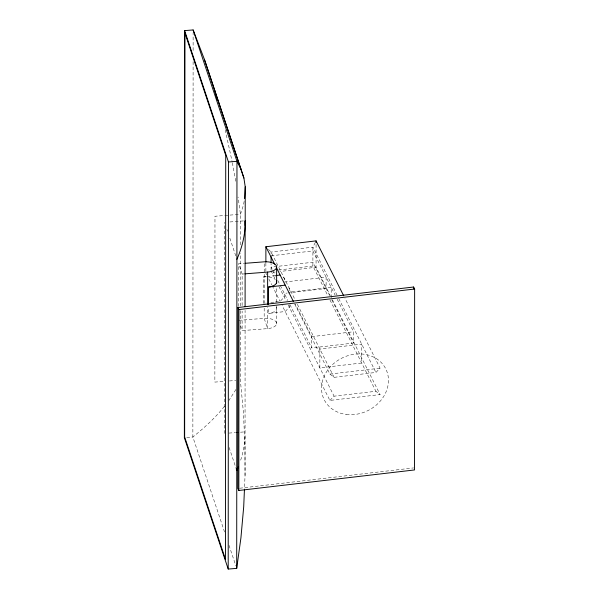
<?xml version="1.0" encoding="UTF-8"?>
<svg xmlns="http://www.w3.org/2000/svg" width="599" height="599" viewBox="0 0 599 599"><rect width="100%" height="100%" fill="white"/><g stroke="black" fill="none" stroke-linecap="round" stroke-linejoin="round"><path stroke-width="0.45" stroke-dasharray="3 2.25" d="M193.11 61.697L192.863 437.015L224.558 531.994M193.118 50.488L193.125 32.75M224.438 433.444L224.573 222.379M238.694 306.433L238.716 263.8L244.182 263.373M240.409 310.641L240.364 380.118L243.366 411.925L244.931 443.724L245.043 475.389L244.452 489.248M240.409 306.007L240.439 253.182M240.446 244.849L240.469 214.277L238.058 197.071M238.687 320.338L264.181 318.361A10.76 5.196 0 0 1 276.513 322.674A10.76 5.196 0 0 1 267.603 328.626L242.108 330.596L242.123 311.136M242.123 305.572L242.146 274.065L238.716 263.8M245.043 475.389L245.088 310.439M266.166 276.656L263.38 276.985L263.365 303.364L266.151 303.042M264.189 308.171L264.181 318.361L267.603 328.626L267.618 307.309M264.189 303.536L264.219 261.823M265.874 271.31L265.874 263.126M289.362 304.996L289.362 307.257L285.176 311.517L268.442 313.472L268.449 308.013M271.07 270.142L271.077 263.642M276.596 324.029L276.663 305.819M276.663 302.181L276.671 287.617M284.293 279.815L284.293 278.31L282.196 276.671M289.369 290.672L289.369 288.411L287.28 286.771M337.215 299.26L353.56 331.756L353.552 343.062L311.727 347.952L311.735 336.645L295.389 304.15M316.077 244.519L316.062 267.266L330.289 295.554M331.187 297.733L331.195 287.295L289.369 292.177M244.137 201.309L243.501 204.97L240.469 214.277L214.966 216.254L214.861 382.095L224.88 381.316M315.284 242.453L312.91 247.162L312.895 266.008L327.908 295.854M235.894 389.537L228.893 400.491M224.415 406.354C215.296 417.9 204.266 427.776 192.863 437.015L186.064 437.54M280.691 300.803L284.278 297.156L284.278 293.383L287.071 293.061M329.899 400.431L334.085 396.179L375.91 391.289L380.088 394.569L329.899 400.431L282.047 305.295M294.641 303.91L329.914 374.053L334.092 377.333L375.917 372.443L380.103 368.183L344.957 298.295M278.505 270.022L312.895 266.008L316.062 267.266L279.815 271.504M273.309 272.26L275.166 272.043M267.094 276.551L275.465 275.57M284.285 282.077L326.118 277.187L326.111 288.493L287.999 292.948M270.8 302.495L274.514 302.061M275.443 301.956L280.092 301.409M311.735 336.645L353.56 331.756M329.914 374.053L380.103 368.183M239.682 488.237L413.505 467.924M229.941 221.959L245.148 220.784M242.146 274.065L243.965 273.923M229.432 380.964L235.804 380.47M228.908 433.099L235.175 432.613M240.543 432.201L245.013 431.857M268.487 249.401L271.085 252.052L294.85 299.298M337.095 295.24L312.91 247.162L271.085 252.052L271.077 255.818L312.91 250.929L335.118 295.09M338.764 298.557L375.917 372.443M332.385 299.717L380.088 394.569M329.667 295.569L312.903 262.235L271.07 267.124L272.328 269.625M331.756 299.732L353.552 343.062M329.989 299.994L375.91 391.289M297.351 304.277L334.092 377.333M272.747 270.456L275.682 276.289M277.779 280.459L279.875 284.622M280.295 285.453L287.834 300.458M289.931 304.621L311.727 347.952M271.07 270.89L275.66 280.01M278.992 286.644L286.082 300.735M288.164 304.884L334.085 396.179M265.866 273.129L266.705 274.799M268.801 278.954L271.729 284.78M272.148 285.611L280.1 301.424M226.924 229.417L227.508 231.177M229.859 238.215L235.729 255.81M240.394 325.467L242.108 330.596M229.132 447.52L235.886 467.759M229.005 545.315L235.819 565.733M225.202 129.781L232.18 161.902M232.345 162.801L235.864 181.684M263.38 276.985A10.76 5.196 0 0 1 266.173 276.835M268.951 277.045A10.76 5.196 0 0 1 275.36 279.546M276.356 307.197A10.76 5.196 0 0 1 268.442 313.472M245.066 436.649A380.223 183.638 0 0 1 240.416 460.96M319.866 349.045L319.851 367.883L361.684 363.001L361.691 344.155L319.866 349.045M346.319 414.448A34.435 29.299 -26.7 0 0 387.328 372.728A34.435 29.299 -26.7 0 0 331.352 365.757A34.435 29.299 -26.7 0 0 346.319 414.448"/><path stroke-width="0.9" d="M236.904 259.33A380.223 183.638 0 0 0 245.201 225.576L245.231 186.836L243.913 178.075L204.371 59.301L193.125 29.95L184.627 30.609L184.365 437.674L228.204 569.05L236.702 568.391L240.925 537.842L243.703 506.806L244.452 489.248M228.204 569.05L228.466 161.985L184.627 30.609M236.702 568.391L236.964 161.326L193.125 29.95M237.945 307.534L237.825 488.455L238.844 490.476L414.515 469.945L414.635 289.025L413.617 287.011L237.945 307.534L238.956 309.556L238.844 490.476M245.096 306.703L245.148 220.784L245.201 225.576M265.874 262.212L265.889 246.751L316.077 240.88L343.699 295.794M267.618 304.532L267.641 272.088A10.76 5.196 0 0 0 276.551 266.136A10.76 5.196 0 0 0 264.219 261.823L245.096 263.305M268.449 304.374L268.457 287.086A10.76 5.196 0 0 0 276.379 280.811M271.077 262.774L271.077 256.686M276.626 283.252L276.633 267.491M316.077 242.7L316.077 240.88M413.617 288.875L413.617 287.011M245.231 186.836L244.609 198.561M276.394 275.465L280.107 275.031M268.457 287.086L285.191 285.131M238.956 309.556L414.635 289.025M228.466 161.985L236.964 161.326L241.157 169.562M244.879 273.848L267.641 272.088M236.066 432.545L237.855 432.411M265.889 246.751L274.634 264.144M276.304 267.461L293.39 301.424M204.371 59.301L243.913 178.075M236.178 468.635L236.77 470.395A380.223 183.638 0 0 0 238.215 466.98M214.315 89.356L217.265 99.868M184.904 32.938L184.642 436.985L225.464 559.331L225.726 155.283L184.904 32.938"/></g></svg>
